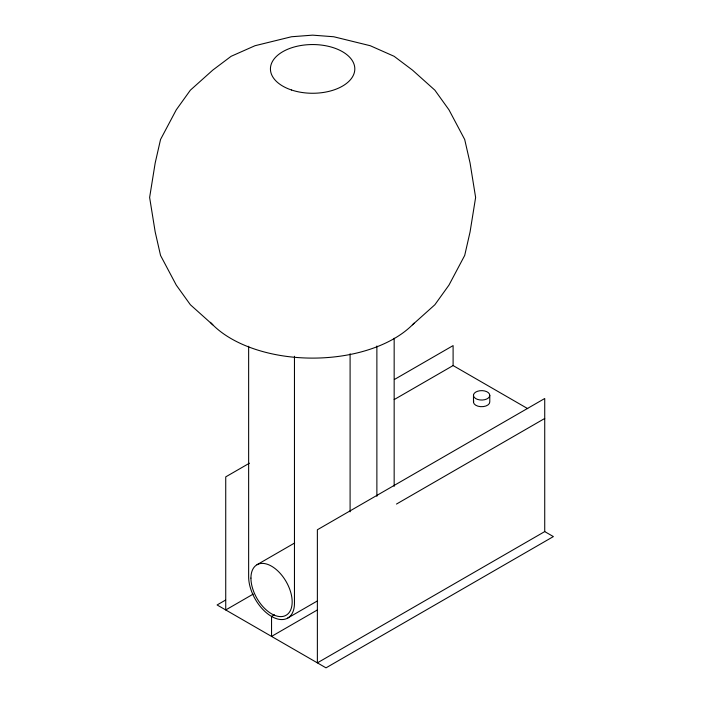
<?xml version="1.0" encoding="UTF-8"?>
<svg xmlns="http://www.w3.org/2000/svg" width="703" height="703" viewBox="0 0 703 703"><rect width="100%" height="100%" fill="white"/><g stroke="black" fill="none" stroke-linecap="round" stroke-linejoin="round"><path stroke-width="1.05" d="M412.441 324.839L434.867 304.751L448.971 285.102L464.701 255.435L470.07 231.911L475.623 197.464L470.07 163.017L464.701 139.493L448.971 109.826L434.867 90.169L412.441 70.08L394.119 56.302L370.253 45.721L333.714 36.749L312.624 35.15L291.525 36.749L254.996 45.721L231.12 56.302L212.807 70.08L190.372 90.169L176.268 109.826L160.539 139.493L155.178 163.017L149.625 197.464L155.178 231.911L160.539 255.435L176.268 285.102L190.372 304.751L212.807 324.839M249.424 463.198L225.733 476.871L225.733 609.958L253.212 594.097M394.365 379.515L453.101 345.604L453.101 365.56L527.725 408.645M394.181 399.585L453.101 365.56M256.973 564.746L294.689 542.971M225.619 600.046L217.095 604.967L326.007 667.85L553.375 536.582L544.728 531.591L317.369 662.859L317.369 529.772L544.728 398.504L544.728 531.591M396.474 504.06L544.728 418.47M274.407 614.8L271.551 616.443L271.551 636.408L317.202 610.055M287.747 618.051L316.983 601.17M489.78 395.341A8.146 4.701 0 0 1 477.557 399.418A8.146 4.701 0 0 1 477.557 391.263A8.146 4.701 0 0 1 489.78 395.341L489.78 401.993A8.146 4.701 0 0 1 480.562 406.659A8.146 4.701 0 0 1 473.76 400.78M473.479 395.341L473.479 401.993M394.163 338.205L394.163 486.362M376.878 345.99L376.878 496.336M350.094 353.767L350.094 511.828M294.46 356.254L294.46 603.218A32.4 18.7 60 0 1 271.551 616.443A32.4 18.7 60 0 1 248.642 576.768L248.642 346.263M414.058 323.16A115.257 66.539 0 0 1 311.789 358.108A115.257 66.539 0 0 1 210.399 322.308M250.936 578.094A29.157 16.837 60 0 0 281.859 616.566A29.157 16.837 60 0 0 281.859 575.326A29.157 16.837 60 0 0 250.936 578.094M291.525 90.002A42.189 24.359 0 0 0 354.813 68.912A42.189 24.359 0 0 0 291.525 47.813A42.189 24.359 0 0 0 291.525 90.002"/></g></svg>
